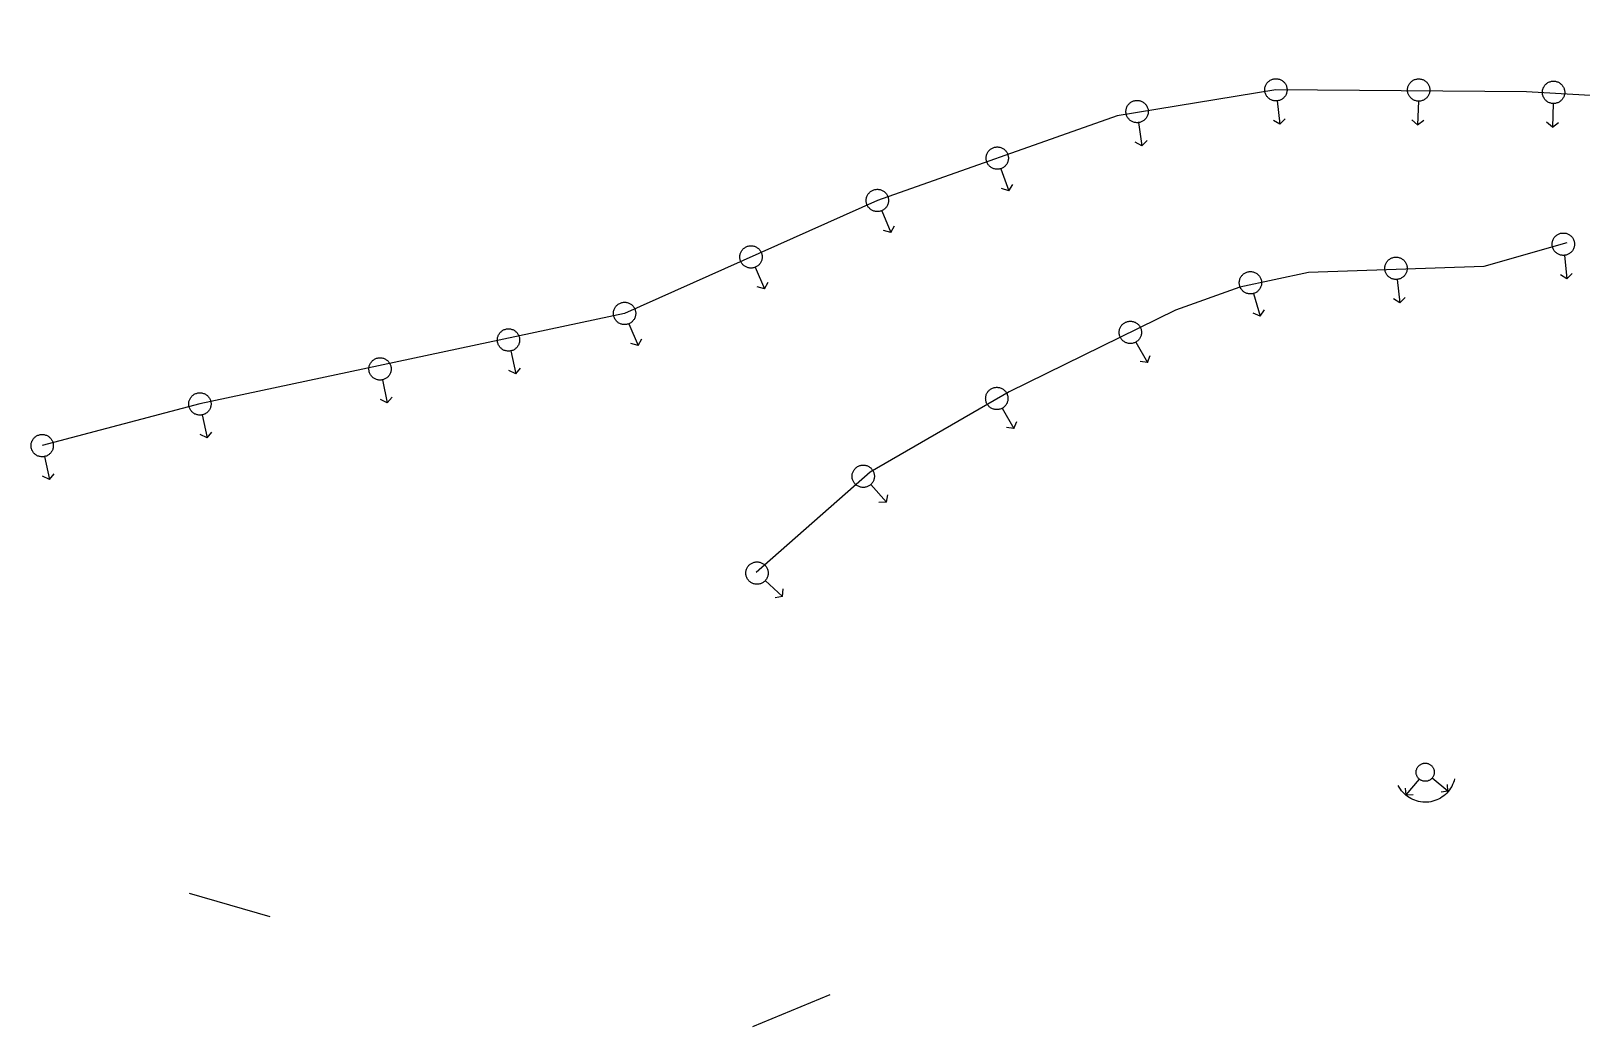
# Model space of a CAD drawing. Header units: inches. Extents: x 1390672 to 1398270, y 354915 to 360781.
# Drawn here: x 1396232.9 to 1396665.8, y 359767.5 to 360045.4 of the extents above; entities that cross this region are included whole.
import ezdxf

# ---------------------------------------------------------------- set-up
doc = ezdxf.new("R2010")
doc.units = ezdxf.units.IN
doc.header["$MEASUREMENT"] = 0

msp = doc.modelspace()

# ---------------------------------------------------------------- linework, layer by layer
for points in [[(1397106.93, 359949.29), (1397010.96, 359992.16), (1396965, 360001.41), (1396903.06, 360034.91), (1396862.6, 360045.42), (1396768.1, 360030.3), (1396705.38, 360025.33), (1396650.32, 360028.43), (1396580.33, 360029.02), (1396536.02, 360021.78), (1396469.1, 359998.15), (1396398.53, 359966.63), (1396280, 359941.37), (1396235.98, 359929.74)], [(1396583.45, 360029.02), (1396583.44, 360028.8), (1396583.42, 360028.59), (1396583.38, 360028.37), (1396583.33, 360028.16), (1396583.26, 360027.95), (1396583.18, 360027.75), (1396583.08, 360027.56), (1396582.98, 360027.37), (1396582.85, 360027.19), (1396582.72, 360027.02), (1396582.57, 360026.86), (1396582.42, 360026.7), (1396582.25, 360026.56), (1396582.08, 360026.44), (1396581.89, 360026.32), (1396581.7, 360026.22), (1396581.5, 360026.13), (1396581.3, 360026.06), (1396581.09, 360026), (1396580.87, 360025.95), (1396580.66, 360025.92), (1396580.44, 360025.91), (1396580.22, 360025.91), (1396580.01, 360025.92), (1396579.79, 360025.95), (1396579.58, 360026), (1396579.37, 360026.06), (1396579.17, 360026.13), (1396578.97, 360026.22), (1396578.77, 360026.32), (1396578.59, 360026.44), (1396578.41, 360026.56), (1396578.25, 360026.7), (1396578.09, 360026.86), (1396577.95, 360027.02), (1396577.81, 360027.19), (1396577.69, 360027.37), (1396577.58, 360027.56), (1396577.49, 360027.75), (1396577.4, 360027.95), (1396577.34, 360028.16), (1396577.28, 360028.37), (1396577.25, 360028.59), (1396577.22, 360028.8), (1396577.22, 360029.02), (1396577.22, 360029.24), (1396577.25, 360029.45), (1396577.28, 360029.67), (1396577.34, 360029.88), (1396577.4, 360030.09), (1396577.49, 360030.29), (1396577.58, 360030.48), (1396577.69, 360030.67), (1396577.81, 360030.85), (1396577.95, 360031.02), (1396578.09, 360031.19), (1396578.25, 360031.34), (1396578.41, 360031.48), (1396578.59, 360031.6), (1396578.77, 360031.72), (1396578.97, 360031.82), (1396579.17, 360031.91), (1396579.37, 360031.98), (1396579.58, 360032.04), (1396579.79, 360032.09), (1396580.01, 360032.12), (1396580.22, 360032.13), (1396580.44, 360032.13), (1396580.66, 360032.12), (1396580.87, 360032.09), (1396581.09, 360032.04), (1396581.3, 360031.98), (1396581.5, 360031.91), (1396581.7, 360031.82), (1396581.89, 360031.72), (1396582.08, 360031.6), (1396582.25, 360031.48), (1396582.42, 360031.34), (1396582.57, 360031.19), (1396582.72, 360031.02), (1396582.85, 360030.85), (1396582.98, 360030.67), (1396583.08, 360030.48), (1396583.18, 360030.29), (1396583.26, 360030.09), (1396583.33, 360029.88), (1396583.38, 360029.67), (1396583.42, 360029.45), (1396583.44, 360029.24), (1396583.45, 360029.02)], [(1396623.31, 360028.97), (1396623.3, 360028.75), (1396623.28, 360028.53), (1396623.24, 360028.32), (1396623.18, 360028.11), (1396623.12, 360027.9), (1396623.04, 360027.7), (1396622.94, 360027.5), (1396622.83, 360027.32), (1396622.71, 360027.14), (1396622.58, 360026.96), (1396622.43, 360026.8), (1396622.27, 360026.65), (1396622.11, 360026.51), (1396621.93, 360026.38), (1396621.75, 360026.27), (1396621.56, 360026.17), (1396621.36, 360026.08), (1396621.15, 360026), (1396620.94, 360025.94), (1396620.73, 360025.9), (1396620.51, 360025.87), (1396620.3, 360025.85), (1396620.08, 360025.85), (1396619.86, 360025.87), (1396619.65, 360025.9), (1396619.44, 360025.94), (1396619.23, 360026), (1396619.02, 360026.08), (1396618.82, 360026.17), (1396618.63, 360026.27), (1396618.45, 360026.38), (1396618.27, 360026.51), (1396618.1, 360026.65), (1396617.95, 360026.8), (1396617.8, 360026.96), (1396617.67, 360027.14), (1396617.55, 360027.32), (1396617.44, 360027.5), (1396617.34, 360027.7), (1396617.26, 360027.9), (1396617.19, 360028.11), (1396617.14, 360028.32), (1396617.1, 360028.53), (1396617.08, 360028.75), (1396617.07, 360028.97), (1396617.08, 360029.19), (1396617.1, 360029.4), (1396617.14, 360029.62), (1396617.19, 360029.83), (1396617.26, 360030.03), (1396617.34, 360030.24), (1396617.44, 360030.43), (1396617.55, 360030.62), (1396617.67, 360030.8), (1396617.8, 360030.97), (1396617.95, 360031.13), (1396618.1, 360031.28), (1396618.27, 360031.42), (1396618.45, 360031.55), (1396618.63, 360031.67), (1396618.82, 360031.77), (1396619.02, 360031.86), (1396619.23, 360031.93), (1396619.44, 360031.99), (1396619.65, 360032.04), (1396619.86, 360032.07), (1396620.08, 360032.08), (1396620.3, 360032.08), (1396620.51, 360032.07), (1396620.73, 360032.04), (1396620.94, 360031.99), (1396621.15, 360031.93), (1396621.36, 360031.86), (1396621.56, 360031.77), (1396621.75, 360031.67), (1396621.93, 360031.55), (1396622.11, 360031.42), (1396622.27, 360031.28), (1396622.43, 360031.13), (1396622.58, 360030.97), (1396622.71, 360030.8), (1396622.83, 360030.62), (1396622.94, 360030.43), (1396623.04, 360030.24), (1396623.12, 360030.03), (1396623.18, 360029.83), (1396623.24, 360029.62), (1396623.28, 360029.4), (1396623.3, 360029.19), (1396623.31, 360028.97)], [(1396660.93, 360028.32), (1396660.93, 360028.1), (1396660.9, 360027.89), (1396660.87, 360027.67), (1396660.81, 360027.46), (1396660.75, 360027.25), (1396660.67, 360027.05), (1396660.57, 360026.86), (1396660.46, 360026.67), (1396660.34, 360026.49), (1396660.21, 360026.32), (1396660.06, 360026.15), (1396659.9, 360026), (1396659.74, 360025.86), (1396659.56, 360025.74), (1396659.38, 360025.62), (1396659.18, 360025.52), (1396658.99, 360025.43), (1396658.78, 360025.36), (1396658.57, 360025.3), (1396658.36, 360025.25), (1396658.14, 360025.22), (1396657.93, 360025.21), (1396657.71, 360025.21), (1396657.49, 360025.22), (1396657.28, 360025.25), (1396657.06, 360025.3), (1396656.86, 360025.36), (1396656.65, 360025.43), (1396656.45, 360025.52), (1396656.26, 360025.62), (1396656.08, 360025.74), (1396655.9, 360025.86), (1396655.73, 360026), (1396655.58, 360026.15), (1396655.43, 360026.32), (1396655.3, 360026.49), (1396655.18, 360026.67), (1396655.07, 360026.86), (1396654.97, 360027.05), (1396654.89, 360027.25), (1396654.82, 360027.46), (1396654.77, 360027.67), (1396654.73, 360027.89), (1396654.71, 360028.1), (1396654.7, 360028.32), (1396654.71, 360028.54), (1396654.73, 360028.75), (1396654.77, 360028.97), (1396654.82, 360029.18), (1396654.89, 360029.39), (1396654.97, 360029.59), (1396655.07, 360029.78), (1396655.18, 360029.97), (1396655.3, 360030.15), (1396655.43, 360030.32), (1396655.58, 360030.48), (1396655.73, 360030.64), (1396655.9, 360030.78), (1396656.08, 360030.9), (1396656.26, 360031.02), (1396656.45, 360031.12), (1396656.65, 360031.21), (1396656.86, 360031.28), (1396657.06, 360031.34), (1396657.28, 360031.39), (1396657.49, 360031.42), (1396657.71, 360031.43), (1396657.93, 360031.43), (1396658.14, 360031.42), (1396658.36, 360031.39), (1396658.57, 360031.34), (1396658.78, 360031.28), (1396658.99, 360031.21), (1396659.18, 360031.12), (1396659.38, 360031.02), (1396659.56, 360030.9), (1396659.74, 360030.78), (1396659.9, 360030.64), (1396660.06, 360030.48), (1396660.21, 360030.32), (1396660.34, 360030.15), (1396660.46, 360029.97), (1396660.57, 360029.78), (1396660.67, 360029.59), (1396660.75, 360029.39), (1396660.81, 360029.18), (1396660.87, 360028.97), (1396660.9, 360028.75), (1396660.93, 360028.54), (1396660.93, 360028.32)], [(1396544.7, 360022.96), (1396544.69, 360022.74), (1396544.67, 360022.52), (1396544.63, 360022.31), (1396544.58, 360022.1), (1396544.51, 360021.89), (1396544.43, 360021.69), (1396544.33, 360021.49), (1396544.22, 360021.3), (1396544.1, 360021.12), (1396543.97, 360020.95), (1396543.82, 360020.79), (1396543.67, 360020.64), (1396543.5, 360020.5), (1396543.32, 360020.37), (1396543.14, 360020.26), (1396542.95, 360020.15), (1396542.75, 360020.07), (1396542.54, 360019.99), (1396542.33, 360019.93), (1396542.12, 360019.89), (1396541.91, 360019.86), (1396541.69, 360019.84), (1396541.47, 360019.84), (1396541.26, 360019.86), (1396541.04, 360019.89), (1396540.83, 360019.93), (1396540.62, 360019.99), (1396540.41, 360020.07), (1396540.21, 360020.15), (1396540.02, 360020.26), (1396539.84, 360020.37), (1396539.66, 360020.5), (1396539.5, 360020.64), (1396539.34, 360020.79), (1396539.19, 360020.95), (1396539.06, 360021.12), (1396538.94, 360021.3), (1396538.83, 360021.49), (1396538.73, 360021.69), (1396538.65, 360021.89), (1396538.59, 360022.1), (1396538.53, 360022.31), (1396538.49, 360022.52), (1396538.47, 360022.74), (1396538.46, 360022.96), (1396538.47, 360023.17), (1396538.49, 360023.39), (1396538.53, 360023.6), (1396538.59, 360023.81), (1396538.65, 360024.02), (1396538.73, 360024.22), (1396538.83, 360024.42), (1396538.94, 360024.61), (1396539.06, 360024.79), (1396539.19, 360024.96), (1396539.34, 360025.12), (1396539.5, 360025.27), (1396539.66, 360025.41), (1396539.84, 360025.54), (1396540.02, 360025.65), (1396540.21, 360025.76), (1396540.41, 360025.85), (1396540.62, 360025.92), (1396540.83, 360025.98), (1396541.04, 360026.03), (1396541.26, 360026.06), (1396541.47, 360026.07), (1396541.69, 360026.07), (1396541.91, 360026.06), (1396542.12, 360026.03), (1396542.33, 360025.98), (1396542.54, 360025.92), (1396542.75, 360025.85), (1396542.95, 360025.76), (1396543.14, 360025.65), (1396543.32, 360025.54), (1396543.5, 360025.41), (1396543.67, 360025.27), (1396543.82, 360025.12), (1396543.97, 360024.96), (1396544.1, 360024.79), (1396544.22, 360024.61), (1396544.33, 360024.42), (1396544.43, 360024.22), (1396544.51, 360024.02), (1396544.58, 360023.81), (1396544.63, 360023.6), (1396544.67, 360023.39), (1396544.69, 360023.17), (1396544.7, 360022.96)], [(1396580.68, 360025.92), (1396581.44, 360019.4)], [(1396620.09, 360025.85), (1396619.89, 360019.28)], [(1396657.72, 360025.2), (1396657.52, 360018.64)], [(1396581.44, 360019.4), (1396582.93, 360020.88)], [(1396619.89, 360019.28), (1396618.27, 360020.64)], [(1396542, 360019.87), (1396542.91, 360013.36)], [(1396581.44, 360019.4), (1396579.64, 360020.5)], [(1396619.89, 360019.28), (1396621.58, 360020.54)], [(1396657.52, 360018.64), (1396655.9, 360019.99)], [(1396657.52, 360018.64), (1396659.21, 360019.89)], [(1396505.67, 360009.96), (1396505.67, 360009.75), (1396505.64, 360009.53), (1396505.61, 360009.31), (1396505.55, 360009.1), (1396505.49, 360008.9), (1396505.4, 360008.7), (1396505.31, 360008.5), (1396505.2, 360008.31), (1396505.08, 360008.13), (1396504.95, 360007.96), (1396504.8, 360007.8), (1396504.64, 360007.65), (1396504.48, 360007.51), (1396504.3, 360007.38), (1396504.12, 360007.26), (1396503.92, 360007.16), (1396503.73, 360007.07), (1396503.52, 360007), (1396503.31, 360006.94), (1396503.1, 360006.89), (1396502.88, 360006.86), (1396502.67, 360006.85), (1396502.45, 360006.85), (1396502.23, 360006.86), (1396502.02, 360006.89), (1396501.8, 360006.94), (1396501.59, 360007), (1396501.39, 360007.07), (1396501.19, 360007.16), (1396501, 360007.26), (1396500.81, 360007.38), (1396500.64, 360007.51), (1396500.47, 360007.65), (1396500.32, 360007.8), (1396500.17, 360007.96), (1396500.04, 360008.13), (1396499.91, 360008.31), (1396499.81, 360008.5), (1396499.71, 360008.7), (1396499.63, 360008.9), (1396499.56, 360009.1), (1396499.51, 360009.31), (1396499.47, 360009.53), (1396499.45, 360009.75), (1396499.44, 360009.96), (1396499.45, 360010.18), (1396499.47, 360010.4), (1396499.51, 360010.61), (1396499.56, 360010.82), (1396499.63, 360011.03), (1396499.71, 360011.23), (1396499.81, 360011.43), (1396499.91, 360011.61), (1396500.04, 360011.79), (1396500.17, 360011.97), (1396500.32, 360012.13), (1396500.47, 360012.28), (1396500.64, 360012.42), (1396500.81, 360012.55), (1396501, 360012.66), (1396501.19, 360012.76), (1396501.39, 360012.85), (1396501.59, 360012.93), (1396501.8, 360012.99), (1396502.02, 360013.03), (1396502.23, 360013.06), (1396502.45, 360013.08), (1396502.67, 360013.08), (1396502.88, 360013.06), (1396503.1, 360013.03), (1396503.31, 360012.99), (1396503.52, 360012.93), (1396503.73, 360012.85), (1396503.92, 360012.76), (1396504.12, 360012.66), (1396504.3, 360012.55), (1396504.48, 360012.42), (1396504.64, 360012.28), (1396504.8, 360012.13), (1396504.95, 360011.97), (1396505.08, 360011.79), (1396505.2, 360011.61), (1396505.31, 360011.43), (1396505.4, 360011.23), (1396505.49, 360011.03), (1396505.55, 360010.82), (1396505.61, 360010.61), (1396505.64, 360010.4), (1396505.67, 360010.18), (1396505.67, 360009.96)], [(1396542.91, 360013.36), (1396541.09, 360014.42)], [(1396542.91, 360013.36), (1396544.37, 360014.88)], [(1396503.58, 360007.02), (1396505.77, 360000.82)], [(1396472.21, 359998.15), (1396472.2, 359997.93), (1396472.18, 359997.72), (1396472.14, 359997.5), (1396472.09, 359997.29), (1396472.02, 359997.08), (1396471.94, 359996.88), (1396471.85, 359996.69), (1396471.74, 359996.5), (1396471.62, 359996.32), (1396471.48, 359996.15), (1396471.34, 359995.98), (1396471.18, 359995.83), (1396471.01, 359995.69), (1396470.84, 359995.57), (1396470.65, 359995.45), (1396470.46, 359995.35), (1396470.26, 359995.26), (1396470.06, 359995.19), (1396469.85, 359995.13), (1396469.64, 359995.08), (1396469.42, 359995.05), (1396469.2, 359995.03), (1396468.99, 359995.03), (1396468.77, 359995.05), (1396468.55, 359995.08), (1396468.34, 359995.13), (1396468.13, 359995.19), (1396467.93, 359995.26), (1396467.73, 359995.35), (1396467.54, 359995.45), (1396467.35, 359995.57), (1396467.18, 359995.69), (1396467.01, 359995.83), (1396466.85, 359995.98), (1396466.71, 359996.15), (1396466.57, 359996.32), (1396466.45, 359996.5), (1396466.34, 359996.69), (1396466.25, 359996.88), (1396466.17, 359997.08), (1396466.1, 359997.29), (1396466.05, 359997.5), (1396466.01, 359997.72), (1396465.99, 359997.93), (1396465.98, 359998.15), (1396465.99, 359998.37), (1396466.01, 359998.58), (1396466.05, 359998.8), (1396466.1, 359999.01), (1396466.17, 359999.22), (1396466.25, 359999.42), (1396466.34, 359999.61), (1396466.45, 359999.8), (1396466.57, 359999.98), (1396466.71, 360000.15), (1396466.85, 360000.31), (1396467.01, 360000.47), (1396467.18, 360000.61), (1396467.35, 360000.73), (1396467.54, 360000.85), (1396467.73, 360000.95), (1396467.93, 360001.04), (1396468.13, 360001.11), (1396468.34, 360001.17), (1396468.55, 360001.22), (1396468.77, 360001.25), (1396468.99, 360001.26), (1396469.2, 360001.26), (1396469.42, 360001.25), (1396469.64, 360001.22), (1396469.85, 360001.17), (1396470.06, 360001.11), (1396470.26, 360001.04), (1396470.46, 360000.95), (1396470.65, 360000.85), (1396470.84, 360000.73), (1396471.01, 360000.61), (1396471.18, 360000.47), (1396471.34, 360000.31), (1396471.48, 360000.15), (1396471.62, 359999.98), (1396471.74, 359999.8), (1396471.85, 359999.61), (1396471.94, 359999.42), (1396472.02, 359999.22), (1396472.09, 359999.01), (1396472.14, 359998.8), (1396472.18, 359998.58), (1396472.2, 359998.37), (1396472.21, 359998.15)], [(1396505.77, 360000.82), (1396503.77, 360001.5)], [(1396505.77, 360000.82), (1396506.9, 360002.6)], [(1396470.3, 359995.27), (1396472.85, 359989.22)], [(1396472.85, 359989.22), (1396473.87, 359991.06)], [(1396661.55, 359986.36), (1396638.32, 359979.77), (1396589.43, 359978.06), (1396570.24, 359973.96), (1396552.32, 359967.51), (1396505.86, 359944.72), (1396467.1, 359922.33), (1396435.26, 359894.34)], [(1396472.85, 359989.22), (1396470.82, 359989.78)], [(1396663.68, 359985.95), (1396663.67, 359985.73), (1396663.64, 359985.52), (1396663.61, 359985.3), (1396663.55, 359985.09), (1396663.49, 359984.89), (1396663.41, 359984.68), (1396663.31, 359984.49), (1396663.2, 359984.3), (1396663.08, 359984.12), (1396662.95, 359983.95), (1396662.8, 359983.79), (1396662.64, 359983.64), (1396662.48, 359983.5), (1396662.3, 359983.37), (1396662.12, 359983.25), (1396661.92, 359983.15), (1396661.73, 359983.06), (1396661.52, 359982.99), (1396661.31, 359982.93), (1396661.1, 359982.88), (1396660.88, 359982.85), (1396660.67, 359982.84), (1396660.45, 359982.84), (1396660.23, 359982.85), (1396660.02, 359982.88), (1396659.8, 359982.93), (1396659.6, 359982.99), (1396659.39, 359983.06), (1396659.19, 359983.15), (1396659, 359983.25), (1396658.82, 359983.37), (1396658.64, 359983.5), (1396658.47, 359983.64), (1396658.32, 359983.79), (1396658.17, 359983.95), (1396658.04, 359984.12), (1396657.92, 359984.3), (1396657.81, 359984.49), (1396657.71, 359984.68), (1396657.63, 359984.89), (1396657.56, 359985.09), (1396657.51, 359985.3), (1396657.47, 359985.52), (1396657.45, 359985.73), (1396657.44, 359985.95), (1396657.45, 359986.17), (1396657.47, 359986.39), (1396657.51, 359986.6), (1396657.56, 359986.81), (1396657.63, 359987.02), (1396657.71, 359987.22), (1396657.81, 359987.41), (1396657.92, 359987.6), (1396658.04, 359987.78), (1396658.17, 359987.96), (1396658.32, 359988.12), (1396658.47, 359988.27), (1396658.64, 359988.41), (1396658.82, 359988.54), (1396659, 359988.65), (1396659.19, 359988.75), (1396659.39, 359988.84), (1396659.6, 359988.92), (1396659.8, 359988.98), (1396660.02, 359989.02), (1396660.23, 359989.05), (1396660.45, 359989.07), (1396660.67, 359989.07), (1396660.88, 359989.05), (1396661.1, 359989.02), (1396661.31, 359988.98), (1396661.52, 359988.92), (1396661.73, 359988.84), (1396661.92, 359988.75), (1396662.12, 359988.65), (1396662.3, 359988.54), (1396662.48, 359988.41), (1396662.64, 359988.27), (1396662.8, 359988.12), (1396662.95, 359987.96), (1396663.08, 359987.78), (1396663.2, 359987.6), (1396663.31, 359987.41), (1396663.41, 359987.22), (1396663.49, 359987.02), (1396663.55, 359986.81), (1396663.61, 359986.6), (1396663.64, 359986.39), (1396663.67, 359986.17), (1396663.68, 359985.95)], [(1396436.93, 359982.39), (1396436.92, 359982.17), (1396436.9, 359981.96), (1396436.86, 359981.74), (1396436.81, 359981.53), (1396436.74, 359981.33), (1396436.66, 359981.12), (1396436.57, 359980.93), (1396436.46, 359980.74), (1396436.34, 359980.56), (1396436.2, 359980.39), (1396436.06, 359980.23), (1396435.9, 359980.08), (1396435.73, 359979.94), (1396435.56, 359979.81), (1396435.37, 359979.69), (1396435.18, 359979.59), (1396434.98, 359979.5), (1396434.78, 359979.43), (1396434.57, 359979.37), (1396434.35, 359979.32), (1396434.14, 359979.29), (1396433.92, 359979.28), (1396433.7, 359979.28), (1396433.49, 359979.29), (1396433.27, 359979.32), (1396433.06, 359979.37), (1396432.85, 359979.43), (1396432.65, 359979.5), (1396432.45, 359979.59), (1396432.26, 359979.69), (1396432.07, 359979.81), (1396431.89, 359979.94), (1396431.73, 359980.08), (1396431.57, 359980.23), (1396431.43, 359980.39), (1396431.29, 359980.56), (1396431.17, 359980.74), (1396431.06, 359980.93), (1396430.97, 359981.12), (1396430.89, 359981.33), (1396430.82, 359981.53), (1396430.77, 359981.74), (1396430.73, 359981.96), (1396430.7, 359982.17), (1396430.7, 359982.39), (1396430.7, 359982.61), (1396430.73, 359982.83), (1396430.77, 359983.04), (1396430.82, 359983.25), (1396430.89, 359983.46), (1396430.97, 359983.66), (1396431.06, 359983.86), (1396431.17, 359984.04), (1396431.29, 359984.22), (1396431.43, 359984.4), (1396431.57, 359984.56), (1396431.73, 359984.71), (1396431.89, 359984.85), (1396432.07, 359984.98), (1396432.26, 359985.09), (1396432.45, 359985.19), (1396432.65, 359985.28), (1396432.85, 359985.36), (1396433.06, 359985.42), (1396433.27, 359985.46), (1396433.49, 359985.49), (1396433.7, 359985.51), (1396433.92, 359985.51), (1396434.14, 359985.49), (1396434.35, 359985.46), (1396434.57, 359985.42), (1396434.78, 359985.36), (1396434.98, 359985.28), (1396435.18, 359985.19), (1396435.37, 359985.09), (1396435.56, 359984.98), (1396435.73, 359984.85), (1396435.9, 359984.71), (1396436.06, 359984.56), (1396436.2, 359984.4), (1396436.34, 359984.22), (1396436.46, 359984.04), (1396436.57, 359983.86), (1396436.66, 359983.66), (1396436.74, 359983.46), (1396436.81, 359983.25), (1396436.86, 359983.04), (1396436.9, 359982.83), (1396436.92, 359982.61), (1396436.93, 359982.39)], [(1396616.96, 359979.22), (1396616.95, 359979), (1396616.93, 359978.79), (1396616.89, 359978.57), (1396616.84, 359978.36), (1396616.77, 359978.16), (1396616.69, 359977.95), (1396616.6, 359977.76), (1396616.49, 359977.57), (1396616.37, 359977.39), (1396616.23, 359977.22), (1396616.09, 359977.06), (1396615.93, 359976.91), (1396615.76, 359976.77), (1396615.59, 359976.64), (1396615.4, 359976.52), (1396615.21, 359976.42), (1396615.01, 359976.33), (1396614.81, 359976.26), (1396614.6, 359976.2), (1396614.39, 359976.15), (1396614.17, 359976.12), (1396613.95, 359976.11), (1396613.74, 359976.11), (1396613.52, 359976.12), (1396613.3, 359976.15), (1396613.09, 359976.2), (1396612.88, 359976.26), (1396612.68, 359976.33), (1396612.48, 359976.42), (1396612.29, 359976.52), (1396612.1, 359976.64), (1396611.93, 359976.77), (1396611.76, 359976.91), (1396611.6, 359977.06), (1396611.46, 359977.22), (1396611.32, 359977.39), (1396611.2, 359977.57), (1396611.09, 359977.76), (1396611, 359977.95), (1396610.92, 359978.16), (1396610.85, 359978.36), (1396610.8, 359978.57), (1396610.76, 359978.79), (1396610.74, 359979), (1396610.73, 359979.22), (1396610.74, 359979.44), (1396610.76, 359979.66), (1396610.8, 359979.87), (1396610.85, 359980.08), (1396610.92, 359980.29), (1396611, 359980.49), (1396611.09, 359980.68), (1396611.2, 359980.87), (1396611.32, 359981.05), (1396611.46, 359981.22), (1396611.6, 359981.39), (1396611.76, 359981.54), (1396611.93, 359981.68), (1396612.1, 359981.81), (1396612.29, 359981.92), (1396612.48, 359982.02), (1396612.68, 359982.11), (1396612.88, 359982.19), (1396613.09, 359982.25), (1396613.3, 359982.29), (1396613.52, 359982.32), (1396613.74, 359982.34), (1396613.95, 359982.34), (1396614.17, 359982.32), (1396614.39, 359982.29), (1396614.6, 359982.25), (1396614.81, 359982.19), (1396615.01, 359982.11), (1396615.21, 359982.02), (1396615.4, 359981.92), (1396615.59, 359981.81), (1396615.76, 359981.68), (1396615.93, 359981.54), (1396616.09, 359981.39), (1396616.23, 359981.22), (1396616.37, 359981.05), (1396616.49, 359980.87), (1396616.6, 359980.68), (1396616.69, 359980.49), (1396616.77, 359980.29), (1396616.84, 359980.08), (1396616.89, 359979.87), (1396616.93, 359979.66), (1396616.95, 359979.44), (1396616.96, 359979.22)], [(1396660.85, 359982.85), (1396661.5, 359976.31)], [(1396435.02, 359979.52), (1396437.57, 359973.46)], [(1396576.34, 359975.19), (1396576.33, 359974.97), (1396576.31, 359974.75), (1396576.27, 359974.54), (1396576.22, 359974.33), (1396576.15, 359974.12), (1396576.07, 359973.92), (1396575.98, 359973.72), (1396575.87, 359973.54), (1396575.75, 359973.36), (1396575.61, 359973.18), (1396575.47, 359973.02), (1396575.31, 359972.87), (1396575.14, 359972.73), (1396574.97, 359972.6), (1396574.78, 359972.49), (1396574.59, 359972.39), (1396574.39, 359972.3), (1396574.19, 359972.22), (1396573.98, 359972.16), (1396573.76, 359972.12), (1396573.55, 359972.09), (1396573.33, 359972.07), (1396573.11, 359972.07), (1396572.9, 359972.09), (1396572.68, 359972.12), (1396572.47, 359972.16), (1396572.26, 359972.22), (1396572.06, 359972.3), (1396571.86, 359972.39), (1396571.67, 359972.49), (1396571.48, 359972.6), (1396571.31, 359972.73), (1396571.14, 359972.87), (1396570.98, 359973.02), (1396570.84, 359973.18), (1396570.7, 359973.36), (1396570.58, 359973.54), (1396570.47, 359973.72), (1396570.38, 359973.92), (1396570.3, 359974.12), (1396570.23, 359974.33), (1396570.18, 359974.54), (1396570.14, 359974.75), (1396570.11, 359974.97), (1396570.11, 359975.19), (1396570.11, 359975.4), (1396570.14, 359975.62), (1396570.18, 359975.84), (1396570.23, 359976.05), (1396570.3, 359976.25), (1396570.38, 359976.45), (1396570.47, 359976.65), (1396570.58, 359976.84), (1396570.7, 359977.02), (1396570.84, 359977.19), (1396570.98, 359977.35), (1396571.14, 359977.5), (1396571.31, 359977.64), (1396571.48, 359977.77), (1396571.67, 359977.89), (1396571.86, 359977.99), (1396572.06, 359978.08), (1396572.26, 359978.15), (1396572.47, 359978.21), (1396572.68, 359978.26), (1396572.9, 359978.29), (1396573.11, 359978.3), (1396573.33, 359978.3), (1396573.55, 359978.29), (1396573.76, 359978.26), (1396573.98, 359978.21), (1396574.19, 359978.15), (1396574.39, 359978.08), (1396574.59, 359977.99), (1396574.78, 359977.89), (1396574.97, 359977.77), (1396575.14, 359977.64), (1396575.31, 359977.5), (1396575.47, 359977.35), (1396575.61, 359977.19), (1396575.75, 359977.02), (1396575.87, 359976.84), (1396575.98, 359976.65), (1396576.07, 359976.45), (1396576.15, 359976.25), (1396576.22, 359976.05), (1396576.27, 359975.84), (1396576.31, 359975.62), (1396576.33, 359975.4), (1396576.34, 359975.19)], [(1396661.5, 359976.31), (1396659.72, 359977.44)], [(1396661.5, 359976.31), (1396663.02, 359977.77)], [(1396437.57, 359973.46), (1396435.54, 359974.02)], [(1396437.57, 359973.46), (1396438.59, 359975.31)], [(1396614.18, 359976.12), (1396614.9, 359969.59)], [(1396401.65, 359966.63), (1396401.64, 359966.42), (1396401.62, 359966.2), (1396401.58, 359965.99), (1396401.53, 359965.78), (1396401.46, 359965.57), (1396401.38, 359965.37), (1396401.28, 359965.17), (1396401.17, 359964.98), (1396401.05, 359964.8), (1396400.92, 359964.63), (1396400.77, 359964.47), (1396400.62, 359964.32), (1396400.45, 359964.18), (1396400.27, 359964.05), (1396400.09, 359963.94), (1396399.9, 359963.83), (1396399.7, 359963.75), (1396399.49, 359963.67), (1396399.29, 359963.61), (1396399.07, 359963.57), (1396398.86, 359963.54), (1396398.64, 359963.52), (1396398.42, 359963.52), (1396398.21, 359963.54), (1396397.99, 359963.57), (1396397.78, 359963.61), (1396397.57, 359963.67), (1396397.36, 359963.75), (1396397.17, 359963.83), (1396396.97, 359963.94), (1396396.79, 359964.05), (1396396.61, 359964.18), (1396396.45, 359964.32), (1396396.29, 359964.47), (1396396.14, 359964.63), (1396396.01, 359964.8), (1396395.89, 359964.98), (1396395.78, 359965.17), (1396395.68, 359965.37), (1396395.6, 359965.57), (1396395.54, 359965.78), (1396395.48, 359965.99), (1396395.45, 359966.2), (1396395.42, 359966.42), (1396395.41, 359966.63), (1396395.42, 359966.85), (1396395.45, 359967.07), (1396395.48, 359967.28), (1396395.54, 359967.49), (1396395.6, 359967.7), (1396395.68, 359967.9), (1396395.78, 359968.1), (1396395.89, 359968.29), (1396396.01, 359968.47), (1396396.14, 359968.64), (1396396.29, 359968.8), (1396396.45, 359968.95), (1396396.61, 359969.09), (1396396.79, 359969.22), (1396396.97, 359969.33), (1396397.17, 359969.44), (1396397.36, 359969.52), (1396397.57, 359969.6), (1396397.78, 359969.66), (1396397.99, 359969.7), (1396398.21, 359969.73), (1396398.42, 359969.75), (1396398.64, 359969.75), (1396398.86, 359969.73), (1396399.07, 359969.7), (1396399.29, 359969.66), (1396399.49, 359969.6), (1396399.7, 359969.52), (1396399.9, 359969.44), (1396400.09, 359969.33), (1396400.27, 359969.22), (1396400.45, 359969.09), (1396400.62, 359968.95), (1396400.77, 359968.8), (1396400.92, 359968.64), (1396401.05, 359968.47), (1396401.17, 359968.29), (1396401.28, 359968.1), (1396401.38, 359967.9), (1396401.46, 359967.7), (1396401.53, 359967.49), (1396401.58, 359967.28), (1396401.62, 359967.07), (1396401.64, 359966.85), (1396401.65, 359966.63)], [(1396574.08, 359972.19), (1396575.9, 359965.88)], [(1396614.9, 359969.59), (1396613.11, 359970.7)], [(1396614.9, 359969.59), (1396616.41, 359971.07)], [(1396542.81, 359961.35), (1396542.8, 359961.13), (1396542.78, 359960.92), (1396542.74, 359960.7), (1396542.69, 359960.49), (1396542.62, 359960.28), (1396542.54, 359960.08), (1396542.45, 359959.89), (1396542.34, 359959.7), (1396542.22, 359959.52), (1396542.08, 359959.35), (1396541.94, 359959.18), (1396541.78, 359959.03), (1396541.61, 359958.89), (1396541.44, 359958.77), (1396541.25, 359958.65), (1396541.06, 359958.55), (1396540.86, 359958.46), (1396540.66, 359958.39), (1396540.45, 359958.33), (1396540.24, 359958.28), (1396540.02, 359958.25), (1396539.8, 359958.24), (1396539.59, 359958.24), (1396539.37, 359958.25), (1396539.15, 359958.28), (1396538.94, 359958.33), (1396538.73, 359958.39), (1396538.53, 359958.46), (1396538.33, 359958.55), (1396538.14, 359958.65), (1396537.95, 359958.77), (1396537.78, 359958.89), (1396537.61, 359959.03), (1396537.45, 359959.18), (1396537.31, 359959.35), (1396537.17, 359959.52), (1396537.05, 359959.7), (1396536.94, 359959.89), (1396536.85, 359960.08), (1396536.77, 359960.28), (1396536.7, 359960.49), (1396536.65, 359960.7), (1396536.61, 359960.92), (1396536.59, 359961.13), (1396536.58, 359961.35), (1396536.59, 359961.57), (1396536.61, 359961.78), (1396536.65, 359962), (1396536.7, 359962.21), (1396536.77, 359962.42), (1396536.85, 359962.62), (1396536.94, 359962.81), (1396537.05, 359963), (1396537.17, 359963.18), (1396537.31, 359963.35), (1396537.45, 359963.51), (1396537.61, 359963.67), (1396537.78, 359963.81), (1396537.95, 359963.93), (1396538.14, 359964.05), (1396538.33, 359964.15), (1396538.53, 359964.24), (1396538.73, 359964.31), (1396538.94, 359964.37), (1396539.15, 359964.42), (1396539.37, 359964.45), (1396539.59, 359964.46), (1396539.8, 359964.46), (1396540.02, 359964.45), (1396540.24, 359964.42), (1396540.45, 359964.37), (1396540.66, 359964.31), (1396540.86, 359964.24), (1396541.06, 359964.15), (1396541.25, 359964.05), (1396541.44, 359963.93), (1396541.61, 359963.81), (1396541.78, 359963.67), (1396541.94, 359963.51), (1396542.08, 359963.35), (1396542.22, 359963.18), (1396542.34, 359963), (1396542.45, 359962.81), (1396542.54, 359962.62), (1396542.62, 359962.42), (1396542.69, 359962.21), (1396542.74, 359962), (1396542.78, 359961.78), (1396542.8, 359961.57), (1396542.81, 359961.35)], [(1396575.9, 359965.88), (1396573.95, 359966.67)], [(1396575.9, 359965.88), (1396577.13, 359967.59)], [(1396369.25, 359959.22), (1396369.24, 359959), (1396369.22, 359958.79), (1396369.18, 359958.57), (1396369.13, 359958.36), (1396369.06, 359958.15), (1396368.98, 359957.95), (1396368.89, 359957.76), (1396368.78, 359957.57), (1396368.66, 359957.39), (1396368.52, 359957.22), (1396368.38, 359957.05), (1396368.22, 359956.9), (1396368.05, 359956.76), (1396367.88, 359956.64), (1396367.69, 359956.52), (1396367.5, 359956.42), (1396367.3, 359956.33), (1396367.1, 359956.25), (1396366.89, 359956.2), (1396366.68, 359956.15), (1396366.46, 359956.12), (1396366.24, 359956.1), (1396366.03, 359956.1), (1396365.81, 359956.12), (1396365.59, 359956.15), (1396365.38, 359956.2), (1396365.17, 359956.25), (1396364.97, 359956.33), (1396364.77, 359956.42), (1396364.58, 359956.52), (1396364.39, 359956.64), (1396364.22, 359956.76), (1396364.05, 359956.9), (1396363.89, 359957.05), (1396363.75, 359957.22), (1396363.61, 359957.39), (1396363.49, 359957.57), (1396363.38, 359957.76), (1396363.29, 359957.95), (1396363.21, 359958.15), (1396363.14, 359958.36), (1396363.09, 359958.57), (1396363.05, 359958.79), (1396363.03, 359959), (1396363.02, 359959.22), (1396363.03, 359959.44), (1396363.05, 359959.65), (1396363.09, 359959.87), (1396363.14, 359960.08), (1396363.21, 359960.28), (1396363.29, 359960.49), (1396363.38, 359960.68), (1396363.49, 359960.87), (1396363.61, 359961.05), (1396363.75, 359961.22), (1396363.89, 359961.38), (1396364.05, 359961.54), (1396364.22, 359961.67), (1396364.39, 359961.8), (1396364.58, 359961.92), (1396364.77, 359962.02), (1396364.97, 359962.11), (1396365.17, 359962.18), (1396365.38, 359962.24), (1396365.59, 359962.29), (1396365.81, 359962.32), (1396366.03, 359962.33), (1396366.24, 359962.33), (1396366.46, 359962.32), (1396366.68, 359962.29), (1396366.89, 359962.24), (1396367.1, 359962.18), (1396367.3, 359962.11), (1396367.5, 359962.02), (1396367.69, 359961.92), (1396367.88, 359961.8), (1396368.05, 359961.67), (1396368.22, 359961.54), (1396368.38, 359961.38), (1396368.52, 359961.22), (1396368.66, 359961.05), (1396368.78, 359960.87), (1396368.89, 359960.68), (1396368.98, 359960.49), (1396369.06, 359960.28), (1396369.13, 359960.08), (1396369.18, 359959.87), (1396369.22, 359959.65), (1396369.24, 359959.44), (1396369.25, 359959.22)], [(1396399.74, 359963.76), (1396402.29, 359957.71)], [(1396366.78, 359956.17), (1396368.16, 359949.74)], [(1396402.29, 359957.71), (1396400.26, 359958.26)], [(1396402.29, 359957.71), (1396403.31, 359959.55)], [(1396541.23, 359958.64), (1396544.49, 359952.93)], [(1396333.4, 359951.15), (1396333.39, 359950.93), (1396333.37, 359950.71), (1396333.33, 359950.5), (1396333.28, 359950.29), (1396333.21, 359950.08), (1396333.13, 359949.88), (1396333.03, 359949.68), (1396332.92, 359949.49), (1396332.8, 359949.31), (1396332.67, 359949.14), (1396332.52, 359948.98), (1396332.37, 359948.83), (1396332.2, 359948.69), (1396332.02, 359948.56), (1396331.84, 359948.45), (1396331.65, 359948.34), (1396331.45, 359948.26), (1396331.24, 359948.18), (1396331.04, 359948.12), (1396330.82, 359948.08), (1396330.61, 359948.05), (1396330.39, 359948.03), (1396330.17, 359948.03), (1396329.96, 359948.05), (1396329.74, 359948.08), (1396329.53, 359948.12), (1396329.32, 359948.18), (1396329.11, 359948.26), (1396328.92, 359948.34), (1396328.72, 359948.45), (1396328.54, 359948.56), (1396328.36, 359948.69), (1396328.2, 359948.83), (1396328.04, 359948.98), (1396327.89, 359949.14), (1396327.76, 359949.31), (1396327.64, 359949.49), (1396327.53, 359949.68), (1396327.43, 359949.88), (1396327.35, 359950.08), (1396327.29, 359950.29), (1396327.23, 359950.5), (1396327.2, 359950.71), (1396327.17, 359950.93), (1396327.17, 359951.15), (1396327.17, 359951.36), (1396327.2, 359951.58), (1396327.23, 359951.79), (1396327.29, 359952), (1396327.35, 359952.21), (1396327.43, 359952.41), (1396327.53, 359952.61), (1396327.64, 359952.8), (1396327.76, 359952.98), (1396327.89, 359953.15), (1396328.04, 359953.31), (1396328.2, 359953.46), (1396328.36, 359953.6), (1396328.54, 359953.73), (1396328.72, 359953.84), (1396328.92, 359953.95), (1396329.11, 359954.04), (1396329.32, 359954.11), (1396329.53, 359954.17), (1396329.74, 359954.21), (1396329.96, 359954.25), (1396330.17, 359954.26), (1396330.39, 359954.26), (1396330.61, 359954.25), (1396330.82, 359954.21), (1396331.04, 359954.17), (1396331.24, 359954.11), (1396331.45, 359954.04), (1396331.65, 359953.95), (1396331.84, 359953.84), (1396332.02, 359953.73), (1396332.2, 359953.6), (1396332.37, 359953.46), (1396332.52, 359953.31), (1396332.67, 359953.15), (1396332.8, 359952.98), (1396332.92, 359952.8), (1396333.03, 359952.61), (1396333.13, 359952.41), (1396333.21, 359952.21), (1396333.28, 359952), (1396333.33, 359951.79), (1396333.37, 359951.58), (1396333.39, 359951.36), (1396333.4, 359951.15)], [(1396368.16, 359949.74), (1396369.5, 359951.37)], [(1396544.49, 359952.93), (1396542.4, 359953.24)], [(1396544.49, 359952.93), (1396545.28, 359954.88)], [(1396330.93, 359948.1), (1396332.3, 359941.67)], [(1396368.16, 359949.74), (1396366.26, 359950.67)], [(1396283.11, 359941.37), (1396283.11, 359941.15), (1396283.08, 359940.94), (1396283.04, 359940.72), (1396282.99, 359940.51), (1396282.92, 359940.3), (1396282.84, 359940.1), (1396282.75, 359939.91), (1396282.64, 359939.72), (1396282.52, 359939.54), (1396282.38, 359939.37), (1396282.24, 359939.21), (1396282.08, 359939.05), (1396281.91, 359938.91), (1396281.74, 359938.79), (1396281.55, 359938.67), (1396281.36, 359938.57), (1396281.16, 359938.48), (1396280.96, 359938.41), (1396280.75, 359938.35), (1396280.54, 359938.3), (1396280.32, 359938.27), (1396280.1, 359938.26), (1396279.89, 359938.26), (1396279.67, 359938.27), (1396279.45, 359938.3), (1396279.24, 359938.35), (1396279.03, 359938.41), (1396278.83, 359938.48), (1396278.63, 359938.57), (1396278.44, 359938.67), (1396278.25, 359938.79), (1396278.08, 359938.91), (1396277.91, 359939.05), (1396277.75, 359939.21), (1396277.61, 359939.37), (1396277.47, 359939.54), (1396277.35, 359939.72), (1396277.24, 359939.91), (1396277.15, 359940.1), (1396277.07, 359940.3), (1396277, 359940.51), (1396276.95, 359940.72), (1396276.91, 359940.94), (1396276.89, 359941.15), (1396276.88, 359941.37), (1396276.89, 359941.59), (1396276.91, 359941.8), (1396276.95, 359942.02), (1396277, 359942.23), (1396277.07, 359942.44), (1396277.15, 359942.64), (1396277.24, 359942.83), (1396277.35, 359943.02), (1396277.47, 359943.2), (1396277.61, 359943.37), (1396277.75, 359943.54), (1396277.91, 359943.69), (1396278.08, 359943.83), (1396278.25, 359943.95), (1396278.44, 359944.07), (1396278.63, 359944.17), (1396278.83, 359944.26), (1396279.03, 359944.33), (1396279.24, 359944.39), (1396279.45, 359944.44), (1396279.67, 359944.47), (1396279.89, 359944.49), (1396280.1, 359944.49), (1396280.32, 359944.47), (1396280.54, 359944.44), (1396280.75, 359944.39), (1396280.96, 359944.33), (1396281.16, 359944.26), (1396281.36, 359944.17), (1396281.55, 359944.07), (1396281.74, 359943.95), (1396281.91, 359943.83), (1396282.08, 359943.69), (1396282.24, 359943.54), (1396282.38, 359943.37), (1396282.52, 359943.2), (1396282.64, 359943.02), (1396282.75, 359942.83), (1396282.84, 359942.64), (1396282.92, 359942.44), (1396282.99, 359942.23), (1396283.04, 359942.02), (1396283.08, 359941.8), (1396283.11, 359941.59), (1396283.11, 359941.37)], [(1396332.3, 359941.67), (1396333.65, 359943.29)], [(1396505.55, 359942.91), (1396505.54, 359942.69), (1396505.52, 359942.47), (1396505.48, 359942.26), (1396505.42, 359942.05), (1396505.36, 359941.84), (1396505.28, 359941.64), (1396505.18, 359941.44), (1396505.07, 359941.25), (1396504.95, 359941.07), (1396504.82, 359940.9), (1396504.67, 359940.74), (1396504.51, 359940.59), (1396504.35, 359940.45), (1396504.17, 359940.32), (1396503.99, 359940.21), (1396503.8, 359940.1), (1396503.6, 359940.02), (1396503.39, 359939.94), (1396503.18, 359939.88), (1396502.97, 359939.84), (1396502.75, 359939.81), (1396502.54, 359939.79), (1396502.32, 359939.79), (1396502.1, 359939.81), (1396501.89, 359939.84), (1396501.67, 359939.88), (1396501.47, 359939.94), (1396501.26, 359940.02), (1396501.06, 359940.1), (1396500.87, 359940.21), (1396500.69, 359940.32), (1396500.51, 359940.45), (1396500.34, 359940.59), (1396500.19, 359940.74), (1396500.04, 359940.9), (1396499.91, 359941.07), (1396499.79, 359941.25), (1396499.68, 359941.44), (1396499.58, 359941.64), (1396499.5, 359941.84), (1396499.43, 359942.05), (1396499.38, 359942.26), (1396499.34, 359942.47), (1396499.32, 359942.69), (1396499.31, 359942.91), (1396499.32, 359943.12), (1396499.34, 359943.34), (1396499.38, 359943.55), (1396499.43, 359943.76), (1396499.5, 359943.97), (1396499.58, 359944.17), (1396499.68, 359944.37), (1396499.79, 359944.56), (1396499.91, 359944.74), (1396500.04, 359944.91), (1396500.19, 359945.07), (1396500.34, 359945.22), (1396500.51, 359945.36), (1396500.69, 359945.49), (1396500.87, 359945.6), (1396501.06, 359945.71), (1396501.26, 359945.8), (1396501.47, 359945.87), (1396501.67, 359945.93), (1396501.89, 359945.98), (1396502.1, 359946.01), (1396502.32, 359946.02), (1396502.54, 359946.02), (1396502.75, 359946.01), (1396502.97, 359945.98), (1396503.18, 359945.93), (1396503.39, 359945.87), (1396503.6, 359945.8), (1396503.8, 359945.71), (1396503.99, 359945.6), (1396504.17, 359945.49), (1396504.35, 359945.36), (1396504.51, 359945.22), (1396504.67, 359945.07), (1396504.82, 359944.91), (1396504.95, 359944.74), (1396505.07, 359944.56), (1396505.18, 359944.37), (1396505.28, 359944.17), (1396505.36, 359943.97), (1396505.42, 359943.76), (1396505.48, 359943.55), (1396505.52, 359943.34), (1396505.54, 359943.12), (1396505.55, 359942.91)], [(1396280.64, 359938.32), (1396282.02, 359931.9)], [(1396332.3, 359941.67), (1396330.41, 359942.6)], [(1396503.97, 359940.19), (1396507.22, 359934.49)], [(1396507.22, 359934.49), (1396505.14, 359934.8)], [(1396507.22, 359934.49), (1396508.02, 359936.44)], [(1396239.09, 359929.74), (1396239.09, 359929.53), (1396239.06, 359929.31), (1396239.03, 359929.1), (1396238.97, 359928.88), (1396238.91, 359928.68), (1396238.83, 359928.48), (1396238.73, 359928.28), (1396238.62, 359928.09), (1396238.5, 359927.91), (1396238.37, 359927.74), (1396238.22, 359927.58), (1396238.06, 359927.43), (1396237.9, 359927.29), (1396237.72, 359927.16), (1396237.54, 359927.04), (1396237.34, 359926.94), (1396237.15, 359926.85), (1396236.94, 359926.78), (1396236.73, 359926.72), (1396236.52, 359926.67), (1396236.3, 359926.64), (1396236.09, 359926.63), (1396235.87, 359926.63), (1396235.65, 359926.64), (1396235.44, 359926.67), (1396235.22, 359926.72), (1396235.02, 359926.78), (1396234.81, 359926.85), (1396234.61, 359926.94), (1396234.42, 359927.04), (1396234.24, 359927.16), (1396234.06, 359927.29), (1396233.89, 359927.43), (1396233.74, 359927.58), (1396233.59, 359927.74), (1396233.46, 359927.91), (1396233.34, 359928.09), (1396233.23, 359928.28), (1396233.13, 359928.48), (1396233.05, 359928.68), (1396232.98, 359928.88), (1396232.93, 359929.1), (1396232.89, 359929.31), (1396232.87, 359929.53), (1396232.86, 359929.74), (1396232.87, 359929.96), (1396232.89, 359930.18), (1396232.93, 359930.39), (1396232.98, 359930.6), (1396233.05, 359930.81), (1396233.13, 359931.01), (1396233.23, 359931.21), (1396233.34, 359931.39), (1396233.46, 359931.58), (1396233.59, 359931.75), (1396233.74, 359931.91), (1396233.89, 359932.06), (1396234.06, 359932.2), (1396234.24, 359932.33), (1396234.42, 359932.44), (1396234.61, 359932.54), (1396234.81, 359932.63), (1396235.02, 359932.71), (1396235.22, 359932.77), (1396235.44, 359932.81), (1396235.65, 359932.84), (1396235.87, 359932.86), (1396236.09, 359932.86), (1396236.3, 359932.84), (1396236.52, 359932.81), (1396236.73, 359932.77), (1396236.94, 359932.71), (1396237.15, 359932.63), (1396237.34, 359932.54), (1396237.54, 359932.44), (1396237.72, 359932.33), (1396237.9, 359932.2), (1396238.06, 359932.06), (1396238.22, 359931.91), (1396238.37, 359931.75), (1396238.5, 359931.58), (1396238.62, 359931.39), (1396238.73, 359931.21), (1396238.83, 359931.01), (1396238.91, 359930.81), (1396238.97, 359930.6), (1396239.03, 359930.39), (1396239.06, 359930.18), (1396239.09, 359929.96), (1396239.09, 359929.74)], [(1396282.02, 359931.9), (1396280.12, 359932.82)], [(1396282.02, 359931.9), (1396283.36, 359933.52)], [(1396236.62, 359926.69), (1396238, 359920.27)], [(1396238, 359920.27), (1396236.11, 359921.19)], [(1396238, 359920.27), (1396239.35, 359921.89)], [(1396468.26, 359921.19), (1396468.26, 359920.98), (1396468.23, 359920.76), (1396468.2, 359920.55), (1396468.14, 359920.33), (1396468.08, 359920.13), (1396467.99, 359919.93), (1396467.9, 359919.73), (1396467.79, 359919.54), (1396467.67, 359919.36), (1396467.54, 359919.19), (1396467.39, 359919.03), (1396467.23, 359918.88), (1396467.07, 359918.74), (1396466.89, 359918.61), (1396466.71, 359918.49), (1396466.51, 359918.39), (1396466.32, 359918.3), (1396466.11, 359918.23), (1396465.9, 359918.17), (1396465.69, 359918.12), (1396465.47, 359918.09), (1396465.26, 359918.08), (1396465.04, 359918.08), (1396464.82, 359918.09), (1396464.61, 359918.12), (1396464.39, 359918.17), (1396464.18, 359918.23), (1396463.98, 359918.3), (1396463.78, 359918.39), (1396463.59, 359918.49), (1396463.4, 359918.61), (1396463.23, 359918.74), (1396463.06, 359918.88), (1396462.91, 359919.03), (1396462.76, 359919.19), (1396462.63, 359919.36), (1396462.5, 359919.54), (1396462.4, 359919.73), (1396462.3, 359919.93), (1396462.22, 359920.13), (1396462.15, 359920.33), (1396462.1, 359920.55), (1396462.06, 359920.76), (1396462.04, 359920.98), (1396462.03, 359921.19), (1396462.04, 359921.41), (1396462.06, 359921.63), (1396462.1, 359921.84), (1396462.15, 359922.05), (1396462.22, 359922.26), (1396462.3, 359922.46), (1396462.4, 359922.66), (1396462.5, 359922.84), (1396462.63, 359923.03), (1396462.76, 359923.2), (1396462.91, 359923.36), (1396463.06, 359923.51), (1396463.23, 359923.65), (1396463.4, 359923.78), (1396463.59, 359923.89), (1396463.78, 359923.99), (1396463.98, 359924.08), (1396464.18, 359924.16), (1396464.39, 359924.22), (1396464.61, 359924.26), (1396464.82, 359924.29), (1396465.04, 359924.31), (1396465.26, 359924.31), (1396465.47, 359924.29), (1396465.69, 359924.26), (1396465.9, 359924.22), (1396466.11, 359924.16), (1396466.32, 359924.08), (1396466.51, 359923.99), (1396466.71, 359923.89), (1396466.89, 359923.78), (1396467.07, 359923.65), (1396467.23, 359923.51), (1396467.39, 359923.36), (1396467.54, 359923.2), (1396467.67, 359923.03), (1396467.79, 359922.84), (1396467.9, 359922.66), (1396467.99, 359922.46), (1396468.08, 359922.26), (1396468.14, 359922.05), (1396468.2, 359921.84), (1396468.23, 359921.63), (1396468.26, 359921.41), (1396468.26, 359921.19)], [(1396467.23, 359918.87), (1396471.62, 359913.99)], [(1396471.62, 359913.99), (1396469.52, 359913.85)], [(1396471.62, 359913.99), (1396471.98, 359916.06)], [(1396438.61, 359894.19), (1396438.6, 359893.97), (1396438.58, 359893.75), (1396438.54, 359893.54), (1396438.49, 359893.33), (1396438.42, 359893.12), (1396438.34, 359892.92), (1396438.24, 359892.72), (1396438.13, 359892.53), (1396438.01, 359892.35), (1396437.88, 359892.18), (1396437.73, 359892.02), (1396437.58, 359891.87), (1396437.41, 359891.73), (1396437.23, 359891.6), (1396437.05, 359891.49), (1396436.86, 359891.38), (1396436.66, 359891.3), (1396436.45, 359891.22), (1396436.24, 359891.16), (1396436.03, 359891.12), (1396435.82, 359891.09), (1396435.6, 359891.07), (1396435.38, 359891.07), (1396435.16, 359891.09), (1396434.95, 359891.12), (1396434.74, 359891.16), (1396434.53, 359891.22), (1396434.32, 359891.3), (1396434.12, 359891.38), (1396433.93, 359891.49), (1396433.75, 359891.6), (1396433.57, 359891.73), (1396433.4, 359891.87), (1396433.25, 359892.02), (1396433.1, 359892.18), (1396432.97, 359892.35), (1396432.85, 359892.53), (1396432.74, 359892.72), (1396432.64, 359892.92), (1396432.56, 359893.12), (1396432.49, 359893.33), (1396432.44, 359893.54), (1396432.4, 359893.75), (1396432.38, 359893.97), (1396432.37, 359894.19), (1396432.38, 359894.4), (1396432.4, 359894.62), (1396432.44, 359894.83), (1396432.49, 359895.04), (1396432.56, 359895.25), (1396432.64, 359895.45), (1396432.74, 359895.65), (1396432.85, 359895.84), (1396432.97, 359896.02), (1396433.1, 359896.19), (1396433.25, 359896.35), (1396433.4, 359896.5), (1396433.57, 359896.64), (1396433.75, 359896.77), (1396433.93, 359896.88), (1396434.12, 359896.99), (1396434.32, 359897.08), (1396434.53, 359897.15), (1396434.74, 359897.21), (1396434.95, 359897.25), (1396435.16, 359897.29), (1396435.38, 359897.3), (1396435.6, 359897.3), (1396435.82, 359897.29), (1396436.03, 359897.25), (1396436.24, 359897.21), (1396436.45, 359897.15), (1396436.66, 359897.08), (1396436.86, 359896.99), (1396437.05, 359896.88), (1396437.23, 359896.77), (1396437.41, 359896.64), (1396437.58, 359896.5), (1396437.73, 359896.35), (1396437.88, 359896.19), (1396438.01, 359896.02), (1396438.13, 359895.84), (1396438.24, 359895.65), (1396438.34, 359895.45), (1396438.42, 359895.25), (1396438.49, 359895.04), (1396438.54, 359894.83), (1396438.58, 359894.62), (1396438.6, 359894.4), (1396438.61, 359894.19)], [(1396437.79, 359892.08), (1396442.65, 359887.66)], [(1396442.65, 359887.66), (1396440.57, 359887.31)], [(1396442.65, 359887.66), (1396442.8, 359889.76)], [(1396624.54, 359838.62), (1396624.53, 359838.45), (1396624.52, 359838.27), (1396624.48, 359838.1), (1396624.44, 359837.92), (1396624.39, 359837.76), (1396624.32, 359837.59), (1396624.24, 359837.43), (1396624.15, 359837.28), (1396624.06, 359837.13), (1396623.95, 359836.99), (1396623.83, 359836.86), (1396623.7, 359836.74), (1396623.57, 359836.63), (1396623.42, 359836.52), (1396623.27, 359836.43), (1396623.12, 359836.34), (1396622.95, 359836.27), (1396622.79, 359836.21), (1396622.62, 359836.16), (1396622.44, 359836.13), (1396622.27, 359836.1), (1396622.09, 359836.09), (1396621.92, 359836.09), (1396621.74, 359836.1), (1396621.56, 359836.13), (1396621.39, 359836.16), (1396621.22, 359836.21), (1396621.05, 359836.27), (1396620.89, 359836.34), (1396620.74, 359836.43), (1396620.59, 359836.52), (1396620.44, 359836.63), (1396620.31, 359836.74), (1396620.18, 359836.86), (1396620.06, 359836.99), (1396619.95, 359837.13), (1396619.85, 359837.28), (1396619.77, 359837.43), (1396619.69, 359837.59), (1396619.62, 359837.76), (1396619.57, 359837.92), (1396619.52, 359838.1), (1396619.49, 359838.27), (1396619.48, 359838.45), (1396619.47, 359838.62), (1396619.48, 359838.8), (1396619.49, 359838.98), (1396619.52, 359839.15), (1396619.57, 359839.32), (1396619.62, 359839.49), (1396619.69, 359839.65), (1396619.77, 359839.81), (1396619.85, 359839.97), (1396619.95, 359840.11), (1396620.06, 359840.25), (1396620.18, 359840.38), (1396620.31, 359840.51), (1396620.44, 359840.62), (1396620.59, 359840.73), (1396620.74, 359840.82), (1396620.89, 359840.9), (1396621.05, 359840.97), (1396621.22, 359841.03), (1396621.39, 359841.08), (1396621.56, 359841.12), (1396621.74, 359841.14), (1396621.92, 359841.16), (1396622.09, 359841.16), (1396622.27, 359841.14), (1396622.44, 359841.12), (1396622.62, 359841.08), (1396622.79, 359841.03), (1396622.95, 359840.97), (1396623.12, 359840.9), (1396623.27, 359840.82), (1396623.42, 359840.73), (1396623.57, 359840.62), (1396623.7, 359840.51), (1396623.83, 359840.38), (1396623.95, 359840.25), (1396624.06, 359840.11), (1396624.15, 359839.97), (1396624.24, 359839.81), (1396624.32, 359839.65), (1396624.39, 359839.49), (1396624.44, 359839.32), (1396624.48, 359839.15), (1396624.52, 359838.98), (1396624.53, 359838.8), (1396624.54, 359838.62)], [(1396630.18, 359836.81), (1396630.04, 359836.26), (1396629.86, 359835.71), (1396629.64, 359835.18), (1396629.39, 359834.67), (1396629.1, 359834.17), (1396628.78, 359833.7), (1396628.42, 359833.25), (1396628.04, 359832.82), (1396627.63, 359832.42), (1396627.19, 359832.05), (1396626.73, 359831.71), (1396626.25, 359831.4), (1396625.74, 359831.13), (1396625.22, 359830.89), (1396624.69, 359830.69), (1396624.14, 359830.53), (1396623.58, 359830.4), (1396623.01, 359830.31), (1396622.44, 359830.26), (1396621.87, 359830.25), (1396621.3, 359830.28), (1396620.73, 359830.35), (1396620.16, 359830.45), (1396619.61, 359830.6), (1396619.07, 359830.78), (1396618.54, 359831), (1396618.02, 359831.26), (1396617.53, 359831.55), (1396617.06, 359831.87), (1396616.6, 359832.22), (1396616.18, 359832.61), (1396615.78, 359833.02), (1396615.41, 359833.46), (1396615.08, 359833.92), (1396614.77, 359834.41), (1396614.5, 359834.91)], [(1396616.71, 359832.31), (1396620.37, 359836.68)], [(1396628.32, 359833.32), (1396623.95, 359836.99)], [(1396628.32, 359833.32), (1396628.23, 359835.23)], [(1396616.71, 359832.31), (1396616.47, 359834.2)], [(1396616.71, 359832.31), (1396618.61, 359832.4)], [(1396628.32, 359833.32), (1396626.43, 359833.09)], [(1396299.58, 359798.31), (1396277.13, 359804.76)], [(1396455.81, 359776.5), (1396434.23, 359767.55)]]:
    msp.add_lwpolyline(points)

doc.saveas('drawing.dxf')
